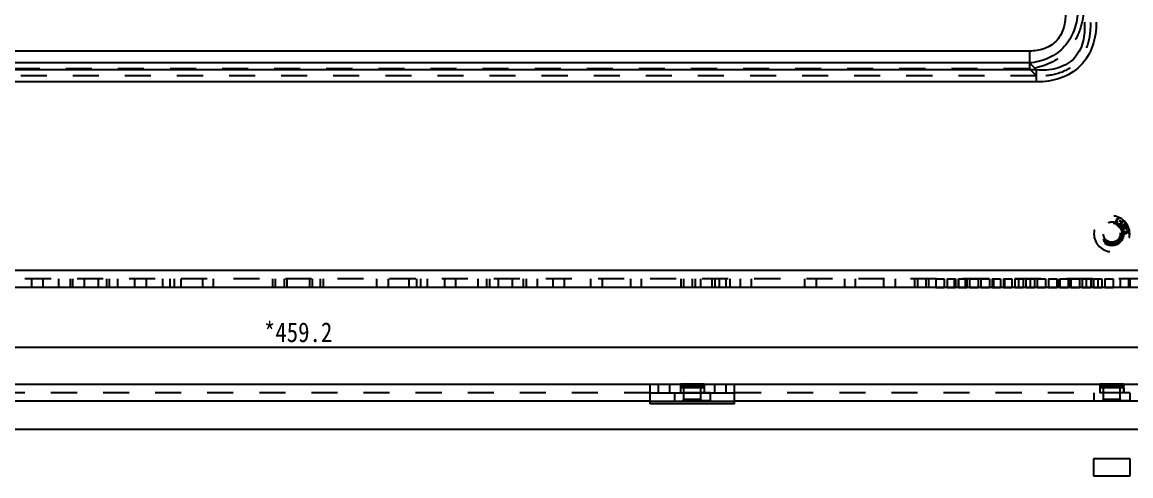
# Model space of a CAD drawing. Header units: millimetres. Extents: x -177 to 18421, y -5017 to 3255.
# Drawn here: x 14365 to 14561.9, y 1484.7 to 1565.2 of the extents above; entities that cross this region are included whole.
import ezdxf

# ---------------------------------------------------------------- set-up
doc = ezdxf.new("R2010")
doc.units = ezdxf.units.MM
doc.header["$LTSCALE"] = 46.255
doc.header["$PDMODE"] = 3
doc.header["$PDSIZE"] = 8
doc.linetypes.add('HIDDEN', pattern=[0.2, 0.1, -0.1])
doc.layers.get('0').update_dxf_attribs({"linetype": 'CONTINUOUS'})
doc.layers.get('Defpoints').update_dxf_attribs({"linetype": 'CONTINUOUS'})
doc.layers.add('02___PRT_ALL_AXES', color=7, linetype='CONTINUOUS')
doc.layers.add('DEFAULT_2', color=8, linetype='HIDDEN')
doc.styles.get("Standard").update_dxf_attribs({"font": 'txt', "width": 0.85})
doc.dimstyles.new('DIMSTYLE_1', dxfattribs={"dimtxt": 3.5, "dimasz": 3.5, "dimexe": 1.5, "dimexo": 1, "dimgap": 0.875, "dimtad": 1, "dimdsep": 46, "dimtxsty": 'Standard', "dimblk": '_FILLED', "dimcen": 0.09, "dimadec": 0, "dimazin": 0, "dimtp": 0.01, "dimtm": 0.01, "dimtfac": 1, "dimtofl": 0, "dimtmove": 0, "dimatfit": 3, "dimldrblk": '_FILLED', "dimfxl": 0, "dimtolj": 1, "dimarcsym": 0})

# ---------------------------------------------------------------- blocks, each defined once
blk = doc.blocks.new('_FILLED')
at = {"color": 0, "linetype": 'ByBlock'}
blk.add_solid([(0, 0), (-1, 0.214), (-1, -0.214)], dxfattribs=at)
blk = doc.blocks.new('*D191')
at = {"color": 0, "linetype": 'Continuous', "lineweight": -2, "transparency": 16777216}
for p, q in [((14184.41, 1518.68), (14184.41, 1506.08)), ((14643.61, 1518.68), (14643.61, 1506.08)), ((14187.91, 1507.58), (14640.11, 1507.58))]:
    blk.add_line(p, q, dxfattribs=at)
at = {"layer": 'Defpoints', "color": 0, "linetype": 'Continuous', "transparency": 16777216}
for p in [(14184.41, 1519.68), (14643.61, 1519.68), (14643.61, 1507.58)]:
    blk.add_point(p, dxfattribs=at)
at = {"color": 0, "linetype": 'Continuous', "lineweight": -2, "transparency": 16777216, "xscale": 3.5, "yscale": 3.5, "zscale": 3.5, "rotation": 180}
blk.add_blockref('_FILLED', (14184.41, 1507.58), dxfattribs=at)
at = {"color": 0, "linetype": 'Continuous', "lineweight": -2, "transparency": 16777216, "xscale": 3.5, "yscale": 3.5, "zscale": 3.5}
blk.add_blockref('_FILLED', (14643.61, 1507.58), dxfattribs=at)
at = {"color": 0, "linetype": 'Continuous', "transparency": 16777216, "insert": (14414.01, 1511.96), "char_height": 3.5, "width": 25.5, "attachment_point": 2}
blk.add_mtext('\\A1;*459.2', dxfattribs=at)

msp = doc.modelspace()

# ---------------------------------------------------------------- linework, layer by layer
at = {"color": 3, "linetype": 'Continuous'}
for p, q in [((14543.902, 1560.119), (14284.115, 1560.119)), ((14543.902, 1560.119), (14543.902, 1557.998)), ((14543.902, 1557.998), (14284.115, 1557.998)), ((14545.144, 1556.755), (14543.902, 1557.998)), ((14545.144, 1556.755), (14282.872, 1556.755)), ((14545.144, 1554.634), (14545.144, 1556.755)), ((14545.144, 1554.634), (14282.872, 1554.634)), ((14638.408, 1521.177), (14189.608, 1521.177)), ((14642.108, 1518.177), (14185.908, 1518.177)), ((14189.608, 1500.974), (14638.408, 1500.974)), ((14476.508, 1497.474), (14476.508, 1500.974)), ((14491.508, 1497.474), (14491.508, 1500.974)), ((14476.508, 1497.974), (14351.508, 1497.974)), ((14491.508, 1497.474), (14476.508, 1497.474)), ((14616.508, 1497.974), (14491.508, 1497.974)), ((14636.408, 1492.974), (14191.608, 1492.974))]:
    msp.add_line(p, q, dxfattribs=at)
at = {"color": 7, "linetype": 'Continuous'}
for p, q in [((14478.008, 1499.474), (14478.008, 1500.974)), ((14480.008, 1499.474), (14480.008, 1500.974)), ((14488.008, 1499.474), (14488.008, 1500.974)), ((14490.008, 1499.474), (14490.008, 1500.974)), ((14476.508, 1499.474), (14491.508, 1499.474)), ((14476.508, 1497.974), (14491.508, 1497.974)), ((14484.978, 1497.974), (14484.978, 1498.024)), ((14485.395, 1498.024), (14484.978, 1498.024)), ((14485.266, 1497.974), (14485.266, 1498.024)), ((14485.359, 1497.974), (14485.359, 1498.024)), ((14485.395, 1497.974), (14485.395, 1498.024)), ((14486.16, 1497.974), (14486.16, 1498.024)), ((14486.233, 1498.024), (14486.16, 1498.024)), ((14486.181, 1497.974), (14486.181, 1498.024)), ((14486.185, 1497.974), (14486.185, 1498.024)), ((14486.198, 1497.974), (14486.198, 1498.024)), ((14486.233, 1497.974), (14486.233, 1498.024)), ((14486.597, 1497.974), (14486.597, 1498.024)), ((14486.597, 1498.024), (14486.64, 1498.024)), ((14486.64, 1497.974), (14486.64, 1498.024)), ((14486.734, 1497.974), (14486.734, 1498.024)), ((14486.734, 1498.024), (14486.784, 1498.024)), ((14486.784, 1497.974), (14486.784, 1498.024)), ((14486.864, 1497.974), (14486.864, 1498.024)), ((14486.864, 1498.024), (14486.897, 1498.024)), ((14486.897, 1497.974), (14486.897, 1498.024)), ((14487.16, 1497.974), (14487.16, 1498.024)), ((14487.171, 1498.024), (14487.16, 1498.024)), ((14487.171, 1497.974), (14487.171, 1498.024)), ((14555.258, 1487.724), (14555.258, 1484.724)), ((14561.758, 1487.724), (14555.258, 1487.724)), ((14561.758, 1484.724), (14561.758, 1487.724)), ((14555.258, 1484.724), (14561.758, 1484.724))]:
    msp.add_line(p, q, dxfattribs=at)
at = {"color": 3, "linetype": 'Continuous'}
for points, knots in [([(14550.266, 1566.483), (14550.266, 1565.639), (14550.047, 1563.933), (14548.714, 1561.671), (14546.453, 1560.339), (14544.746, 1560.119), (14543.902, 1560.119)], [0, 0, 0, 0, 0.2504154, 0.4999966, 0.7495814, 1, 1, 1, 1]), ([(14552.387, 1566.481), (14552.289, 1565.397), (14551.789, 1563.235), (14549.94, 1560.443), (14547.148, 1558.594), (14544.986, 1558.096), (14543.902, 1557.998)], [0, 0, 0, 0, 0.2499334, 0.4999957, 0.7500621, 1, 1, 1, 1]), ([(14555.751, 1565.241), (14555.751, 1563.833), (14555.386, 1560.989), (14553.168, 1557.218), (14549.396, 1554.999), (14546.553, 1554.634), (14545.144, 1554.634)], [0, 0, 0, 0, 0.2504669, 0.4999978, 0.7495305, 1, 1, 1, 1]), ([(14553.63, 1565.24), (14553.719, 1564.077), (14553.631, 1561.708), (14551.948, 1558.437), (14548.677, 1556.754), (14546.308, 1556.666), (14545.144, 1556.755)], [0, 0, 0, 0, 0.250603, 0.4999966, 0.7493936, 1, 1, 1, 1])]:
    msp.add_open_spline(points, degree=3, knots=knots, dxfattribs=at)
at = {"layer": '02___PRT_ALL_AXES', "color": 8, "linetype": 'HIDDEN'}
for p, q in [((14527.258, 1519.677), (14528.758, 1519.677)), ((14527.258, 1519.677), (14527.258, 1518.177)), ((14527.258, 1518.177), (14528.758, 1518.177)), ((14528.758, 1519.677), (14528.758, 1518.177)), ((14529.258, 1519.677), (14530.758, 1519.677)), ((14529.258, 1519.677), (14529.258, 1518.177)), ((14529.258, 1518.177), (14530.758, 1518.177)), ((14530.758, 1519.677), (14530.758, 1518.177)), ((14531.258, 1519.677), (14532.758, 1519.677)), ((14531.258, 1519.677), (14531.258, 1518.177)), ((14531.258, 1518.177), (14532.758, 1518.177)), ((14532.758, 1519.677), (14532.758, 1518.177)), ((14533.258, 1519.677), (14534.758, 1519.677)), ((14533.258, 1519.677), (14533.258, 1518.177)), ((14533.258, 1518.177), (14534.758, 1518.177)), ((14534.758, 1519.677), (14534.758, 1518.177)), ((14535.258, 1519.677), (14536.758, 1519.677)), ((14535.258, 1519.677), (14535.258, 1518.177)), ((14535.258, 1518.177), (14536.758, 1518.177)), ((14536.758, 1519.677), (14536.758, 1518.177)), ((14537.258, 1519.677), (14538.758, 1519.677)), ((14537.258, 1519.677), (14537.258, 1518.177)), ((14537.258, 1518.177), (14538.758, 1518.177)), ((14538.758, 1519.677), (14538.758, 1518.177)), ((14539.258, 1519.677), (14540.758, 1519.677)), ((14539.258, 1519.677), (14539.258, 1518.177)), ((14539.258, 1518.177), (14540.758, 1518.177)), ((14540.758, 1519.677), (14540.758, 1518.177)), ((14541.258, 1519.677), (14542.758, 1519.677)), ((14541.258, 1519.677), (14541.258, 1518.177)), ((14541.258, 1518.177), (14542.758, 1518.177)), ((14542.758, 1519.677), (14542.758, 1518.177)), ((14543.258, 1519.677), (14544.758, 1519.677)), ((14543.258, 1519.677), (14543.258, 1518.177)), ((14543.258, 1518.177), (14544.758, 1518.177)), ((14544.758, 1519.677), (14544.758, 1518.177)), ((14545.258, 1519.677), (14546.758, 1519.677)), ((14545.258, 1519.677), (14545.258, 1518.177)), ((14545.258, 1518.177), (14546.758, 1518.177)), ((14546.758, 1519.677), (14546.758, 1518.177)), ((14547.258, 1519.677), (14548.758, 1519.677)), ((14547.258, 1519.677), (14547.258, 1518.177)), ((14547.258, 1518.177), (14548.758, 1518.177)), ((14548.758, 1519.677), (14548.758, 1518.177)), ((14549.258, 1519.677), (14550.758, 1519.677)), ((14549.258, 1519.677), (14549.258, 1518.177)), ((14549.258, 1518.177), (14550.758, 1518.177)), ((14550.758, 1519.677), (14550.758, 1518.177)), ((14551.258, 1519.677), (14552.758, 1519.677)), ((14551.258, 1519.677), (14551.258, 1518.177)), ((14551.258, 1518.177), (14552.758, 1518.177)), ((14552.758, 1519.677), (14552.758, 1518.177)), ((14553.258, 1519.677), (14554.758, 1519.677)), ((14553.258, 1519.677), (14553.258, 1518.177)), ((14553.258, 1518.177), (14554.758, 1518.177)), ((14554.758, 1519.677), (14554.758, 1518.177)), ((14555.258, 1519.677), (14556.758, 1519.677)), ((14555.258, 1519.677), (14555.258, 1518.177)), ((14555.258, 1518.177), (14556.758, 1518.177)), ((14556.758, 1519.677), (14556.758, 1518.177)), ((14557.258, 1519.677), (14558.758, 1519.677)), ((14557.258, 1519.677), (14557.258, 1518.177)), ((14557.258, 1518.177), (14558.758, 1518.177)), ((14558.758, 1519.677), (14558.758, 1518.177)), ((14481.898, 1500.844), (14481.898, 1500.714)), ((14486.118, 1500.844), (14481.898, 1500.844)), ((14481.898, 1500.714), (14482.098, 1500.324)), ((14486.118, 1500.714), (14481.898, 1500.714)), ((14481.898, 1500.324), (14481.898, 1499.474)), ((14486.118, 1500.324), (14481.898, 1500.324)), ((14481.908, 1500.974), (14481.908, 1499.474)), ((14486.108, 1500.974), (14481.908, 1500.974)), ((14482.508, 1498.274), (14482.508, 1500.844)), ((14485.508, 1498.274), (14485.508, 1500.844)), ((14486.118, 1500.714), (14485.918, 1500.324)), ((14486.108, 1500.974), (14486.108, 1499.474)), ((14486.118, 1500.844), (14486.118, 1500.714)), ((14486.118, 1500.324), (14486.118, 1499.474)), ((14556.398, 1500.844), (14556.398, 1500.714)), ((14560.618, 1500.844), (14556.398, 1500.844)), ((14560.618, 1500.714), (14556.398, 1500.714)), ((14556.398, 1500.714), (14556.598, 1500.324)), ((14556.398, 1500.324), (14556.398, 1499.474)), ((14560.618, 1500.324), (14556.398, 1500.324)), ((14556.408, 1500.974), (14556.408, 1499.474)), ((14560.608, 1500.974), (14556.408, 1500.974)), ((14557.008, 1498.274), (14557.008, 1500.844)), ((14560.008, 1498.274), (14560.008, 1500.844)), ((14560.618, 1500.714), (14560.418, 1500.324)), ((14560.608, 1500.974), (14560.608, 1499.474)), ((14560.618, 1500.844), (14560.618, 1500.714)), ((14560.618, 1500.324), (14560.618, 1499.474)), ((14487.183, 1499.474), (14480.833, 1499.474)), ((14555.333, 1499.474), (14555.333, 1497.974)), ((14561.683, 1499.474), (14555.333, 1499.474)), ((14561.683, 1499.474), (14561.683, 1497.974))]:
    msp.add_line(p, q, dxfattribs=at)
at = {"layer": '02___PRT_ALL_AXES', "color": 7, "linetype": 'Continuous'}
for p, q in [((14480.833, 1499.474), (14480.833, 1497.974)), ((14487.183, 1499.474), (14487.183, 1497.974))]:
    msp.add_line(p, q, dxfattribs=at)
at = {"layer": '02___PRT_ALL_AXES', "color": 8, "linetype": 'HIDDEN'}
for radius in [2.11, 2.1, 1.91]:
    msp.add_circle((14558.508, 1527.677), radius, dxfattribs=at)
msp.add_arc((14558.508, 1527.677), 3.175, 180, 0, dxfattribs=at)
at = {"layer": 'DEFAULT_2', "color": 8, "linetype": 'HIDDEN'}
for p, q in [((14543.902, 1557.998), (14543.902, 1556.937)), ((14545.144, 1555.695), (14282.872, 1555.695)), ((14543.902, 1556.937), (14284.115, 1556.937)), ((14545.144, 1555.695), (14543.902, 1556.937)), ((14559.196, 1529.997), (14559.176, 1529.913)), ((14559.176, 1529.913), (14559.19, 1529.815)), ((14559.19, 1529.815), (14559.221, 1529.757)), ((14559.211, 1530.036), (14559.196, 1529.997)), ((14559.255, 1530.11), (14559.211, 1530.036)), ((14559.221, 1529.757), (14559.283, 1529.71)), ((14559.302, 1530.16), (14559.255, 1530.11)), ((14559.265, 1529.969), (14559.281, 1530.008)), ((14559.265, 1529.9), (14559.265, 1529.969)), ((14559.284, 1529.847), (14559.265, 1529.9)), ((14559.281, 1530.008), (14559.336, 1530.078)), ((14559.334, 1529.804), (14559.284, 1529.847)), ((14559.766, 1530.479), (14559.302, 1530.16)), ((14559.38, 1529.785), (14559.334, 1529.804)), ((14559.336, 1530.078), (14559.859, 1530.441)), ((14559.446, 1529.782), (14559.38, 1529.785)), ((14559.478, 1530.7), (14559.441, 1530.609)), ((14559.441, 1530.609), (14559.766, 1530.479)), ((14559.497, 1529.807), (14559.446, 1529.782)), ((14559.48, 1529.699), (14559.559, 1529.76)), ((14559.544, 1529.857), (14559.497, 1529.807)), ((14559.602, 1529.834), (14559.544, 1529.857)), ((14559.559, 1529.76), (14559.602, 1529.834)), ((14559.859, 1530.441), (14559.895, 1530.533)), ((14559.947, 1530.095), (14559.891, 1530.005)), ((14559.891, 1530.005), (14560.039, 1529.912)), ((14560.095, 1530.003), (14559.947, 1530.095)), ((14560.039, 1529.912), (14560.095, 1530.003)), ((14560.264, 1529.831), (14560.238, 1529.767)), ((14560.238, 1529.767), (14560.254, 1529.693)), ((14560.314, 1529.901), (14560.264, 1529.831)), ((14560.372, 1529.963), (14560.314, 1529.901)), ((14560.316, 1529.722), (14560.319, 1529.779)), ((14560.356, 1529.655), (14560.316, 1529.722)), ((14560.319, 1529.779), (14560.359, 1529.858)), ((14560.359, 1529.858), (14560.418, 1529.92)), ((14560.425, 1530), (14560.372, 1529.963)), ((14560.418, 1529.92), (14560.456, 1529.942)), ((14560.488, 1530.029), (14560.425, 1530)), ((14560.456, 1529.942), (14560.504, 1529.955)), ((14560.544, 1530.034), (14560.488, 1530.029)), ((14560.504, 1529.955), (14560.536, 1529.954)), ((14560.536, 1529.954), (14560.596, 1529.926)), ((14560.61, 1530.031), (14560.544, 1530.034)), ((14560.596, 1529.926), (14560.651, 1529.874)), ((14560.66, 1530.012), (14560.61, 1530.031)), ((14560.651, 1529.874), (14560.681, 1529.816)), ((14560.673, 1529.735), (14560.653, 1529.696)), ((14560.685, 1529.783), (14560.673, 1529.735)), ((14560.681, 1529.816), (14560.685, 1529.783)), ((14560.755, 1529.893), (14560.733, 1529.942)), ((14560.733, 1529.707), (14560.759, 1529.771)), ((14560.761, 1529.827), (14560.755, 1529.893)), ((14560.759, 1529.771), (14560.761, 1529.827)), ((14559.283, 1529.71), (14559.329, 1529.691)), ((14559.329, 1529.691), (14559.418, 1529.678)), ((14559.418, 1529.678), (14559.48, 1529.699)), ((14559.965, 1529.498), (14559.943, 1529.402)), ((14559.943, 1529.402), (14559.95, 1529.337)), ((14559.95, 1529.337), (14559.998, 1529.261)), ((14560.015, 1529.569), (14559.965, 1529.498)), ((14559.998, 1529.261), (14560.017, 1529.244)), ((14560.044, 1529.599), (14560.015, 1529.569)), ((14560.017, 1529.244), (14560.095, 1529.199)), ((14560.032, 1529.405), (14560.034, 1529.462)), ((14560.063, 1529.347), (14560.032, 1529.405)), ((14560.034, 1529.462), (14560.06, 1529.526)), ((14560.112, 1529.652), (14560.044, 1529.599)), ((14560.06, 1529.526), (14560.089, 1529.556)), ((14560.099, 1529.312), (14560.063, 1529.347)), ((14560.089, 1529.556), (14560.166, 1529.601)), ((14560.095, 1529.199), (14560.16, 1529.195)), ((14560.159, 1529.285), (14560.099, 1529.312)), ((14560.174, 1529.682), (14560.112, 1529.652)), ((14560.215, 1529.29), (14560.159, 1529.285)), ((14560.16, 1529.195), (14560.255, 1529.223)), ((14560.166, 1529.601), (14560.214, 1529.614)), ((14560.254, 1529.693), (14560.174, 1529.682)), ((14560.214, 1529.614), (14560.297, 1529.594)), ((14560.278, 1529.319), (14560.215, 1529.29)), ((14561.097, 1529.515), (14560.243, 1529.023)), ((14560.243, 1529.023), (14560.299, 1528.926)), ((14560.255, 1529.223), (14560.323, 1529.276)), ((14560.323, 1529.276), (14560.278, 1529.319)), ((14560.297, 1529.594), (14560.334, 1529.559)), ((14560.299, 1528.926), (14561.167, 1529.209)), ((14560.334, 1529.559), (14560.392, 1529.621)), ((14560.392, 1529.621), (14560.356, 1529.655)), ((14560.465, 1529.064), (14561.14, 1529.454)), ((14561.234, 1529.306), (14560.465, 1529.064)), ((14561.167, 1529.209), (14560.486, 1528.601)), ((14560.486, 1528.601), (14560.543, 1528.503)), ((14560.543, 1528.503), (14561.397, 1528.996)), ((14560.653, 1529.696), (14560.698, 1529.652)), ((14560.682, 1528.003), (14560.668, 1527.939)), ((14560.668, 1527.939), (14560.674, 1527.876)), ((14560.674, 1527.876), (14560.701, 1527.829)), ((14560.74, 1528.06), (14560.682, 1528.003)), ((14560.689, 1528.674), (14561.284, 1529.219)), ((14561.364, 1529.064), (14560.689, 1528.674)), ((14560.698, 1529.652), (14560.733, 1529.707)), ((14560.701, 1527.829), (14560.749, 1527.784)), ((14560.821, 1528.106), (14560.74, 1528.06)), ((14560.749, 1527.784), (14560.838, 1527.743)), ((14560.793, 1527.965), (14560.811, 1528.004)), ((14560.801, 1527.89), (14560.793, 1527.965)), ((14560.827, 1527.855), (14560.801, 1527.89)), ((14560.811, 1528.004), (14560.85, 1528.034)), ((14560.883, 1528.125), (14560.821, 1528.106)), ((14560.873, 1527.822), (14560.827, 1527.855)), ((14560.85, 1528.034), (14560.891, 1528.05)), ((14560.938, 1527.817), (14560.873, 1527.822)), ((14560.891, 1528.05), (14560.883, 1528.125)), ((14560.98, 1527.821), (14560.938, 1527.817)), ((14561.042, 1527.84), (14560.98, 1527.821)), ((14561.009, 1527.749), (14561.092, 1527.77)), ((14561.08, 1527.882), (14561.042, 1527.84)), ((14561.161, 1528.614), (14561.061, 1528.579)), ((14561.061, 1528.579), (14561.119, 1528.414)), ((14561.098, 1527.922), (14561.08, 1527.882)), ((14561.104, 1528.061), (14561.09, 1527.996)), ((14561.09, 1527.996), (14561.098, 1527.922)), ((14561.092, 1527.77), (14561.172, 1527.829)), ((14561.141, 1528.115), (14561.104, 1528.061)), ((14561.119, 1528.414), (14561.22, 1528.449)), ((14561.22, 1528.174), (14561.141, 1528.115)), ((14561.22, 1528.449), (14561.161, 1528.614)), ((14561.172, 1527.829), (14561.209, 1527.883)), ((14561.209, 1527.883), (14561.225, 1527.935)), ((14561.217, 1528.01), (14561.232, 1528.062)), ((14561.225, 1527.935), (14561.217, 1528.01)), ((14561.302, 1528.208), (14561.22, 1528.174)), ((14561.232, 1528.062), (14561.271, 1528.104)), ((14561.271, 1528.104), (14561.332, 1528.135)), ((14561.408, 1528.219), (14561.302, 1528.208)), ((14561.332, 1528.135), (14561.395, 1528.142)), ((14561.395, 1528.142), (14561.461, 1528.124)), ((14561.469, 1527.848), (14561.407, 1527.829)), ((14561.407, 1527.829), (14561.415, 1527.754)), ((14561.495, 1528.203), (14561.408, 1528.219)), ((14561.415, 1527.754), (14561.498, 1527.776)), ((14561.461, 1528.124), (14561.507, 1528.091)), ((14561.529, 1527.892), (14561.469, 1527.848)), ((14561.585, 1528.162), (14561.495, 1528.203)), ((14561.498, 1527.776), (14561.6, 1527.824)), ((14561.507, 1528.091), (14561.534, 1528.044)), ((14561.545, 1527.944), (14561.529, 1527.892)), ((14561.534, 1528.044), (14561.545, 1527.944)), ((14561.633, 1528.117), (14561.585, 1528.162)), ((14561.6, 1527.824), (14561.657, 1527.893)), ((14561.66, 1528.058), (14561.633, 1528.117)), ((14561.657, 1527.893), (14561.671, 1527.956)), ((14560.838, 1527.743), (14560.924, 1527.74)), ((14560.924, 1527.74), (14561.009, 1527.749)), ((14638.408, 1519.677), (14189.608, 1519.677)), ((14366.708, 1518.177), (14366.708, 1519.677)), ((14368.708, 1518.177), (14368.708, 1519.677)), ((14371.508, 1518.177), (14371.508, 1519.677)), ((14373.508, 1519.677), (14373.508, 1518.177)), ((14374.008, 1518.177), (14374.008, 1519.677)), ((14376.008, 1519.677), (14376.008, 1518.177)), ((14378.508, 1519.677), (14378.508, 1518.177)), ((14380.008, 1519.677), (14380.008, 1518.177)), ((14380.508, 1518.177), (14380.508, 1519.677)), ((14382.008, 1518.177), (14382.008, 1519.677)), ((14385.008, 1518.177), (14385.008, 1519.677)), ((14387.008, 1519.677), (14387.008, 1518.177)), ((14390.008, 1518.177), (14390.008, 1519.677)), ((14391.258, 1519.677), (14391.258, 1518.177)), ((14392.008, 1519.677), (14392.008, 1518.177)), ((14393.258, 1518.177), (14393.258, 1519.677)), ((14397.008, 1519.677), (14397.008, 1518.177)), ((14399.008, 1518.177), (14399.008, 1519.677)), ((14409.508, 1518.177), (14409.508, 1519.677)), ((14410.008, 1518.177), (14410.008, 1519.677)), ((14411.508, 1519.677), (14411.508, 1518.177)), ((14412.008, 1519.677), (14412.008, 1518.177)), ((14416.008, 1519.677), (14416.008, 1518.177)), ((14416.508, 1519.677), (14416.508, 1518.177)), ((14418.008, 1518.177), (14418.008, 1519.677)), ((14418.508, 1518.177), (14418.508, 1519.677)), ((14428.008, 1518.177), (14428.008, 1519.677)), ((14430.008, 1519.677), (14430.008, 1518.177)), ((14433.758, 1518.177), (14433.758, 1519.677)), ((14435.008, 1519.677), (14435.008, 1518.177)), ((14435.758, 1519.677), (14435.758, 1518.177)), ((14437.008, 1518.177), (14437.008, 1519.677)), ((14440.008, 1519.677), (14440.008, 1518.177)), ((14442.008, 1518.177), (14442.008, 1519.677)), ((14446.008, 1518.177), (14446.008, 1519.677)), ((14447.508, 1518.177), (14447.508, 1519.677)), ((14448.008, 1519.677), (14448.008, 1518.177)), ((14449.508, 1519.677), (14449.508, 1518.177)), ((14452.008, 1519.677), (14452.008, 1518.177)), ((14454.008, 1518.177), (14454.008, 1519.677)), ((14454.508, 1519.677), (14454.508, 1518.177)), ((14456.508, 1518.177), (14456.508, 1519.677)), ((14459.308, 1518.177), (14459.308, 1519.677)), ((14461.308, 1518.177), (14461.308, 1519.677)), ((14466.008, 1518.177), (14466.008, 1519.677)), ((14468.008, 1519.677), (14468.008, 1518.177)), ((14473.008, 1519.677), (14473.008, 1518.177)), ((14475.008, 1518.177), (14475.008, 1519.677)), ((14482.008, 1518.177), (14482.008, 1519.677)), ((14482.508, 1518.177), (14482.508, 1519.677)), ((14484.008, 1519.677), (14484.008, 1518.177)), ((14484.508, 1519.677), (14484.508, 1518.177)), ((14485.508, 1518.177), (14485.508, 1519.677)), ((14487.508, 1519.677), (14487.508, 1518.177)), ((14488.008, 1519.677), (14488.008, 1518.177)), ((14488.758, 1519.677), (14488.758, 1518.177)), ((14490.008, 1518.177), (14490.008, 1519.677)), ((14490.758, 1518.177), (14490.758, 1519.677)), ((14492.508, 1519.677), (14492.508, 1518.177)), ((14494.508, 1518.177), (14494.508, 1519.677)), ((14504.008, 1518.177), (14504.008, 1519.677)), ((14506.008, 1519.677), (14506.008, 1518.177)), ((14511.008, 1519.677), (14511.008, 1518.177)), ((14513.008, 1518.177), (14513.008, 1519.677)), ((14518.008, 1518.177), (14518.008, 1519.677)), ((14520.008, 1519.677), (14520.008, 1518.177)), ((14523.508, 1518.177), (14523.508, 1519.677)), ((14524.008, 1519.677), (14524.008, 1518.177)), ((14525.508, 1519.677), (14525.508, 1518.177)), ((14526.008, 1518.177), (14526.008, 1519.677)), ((14530.508, 1519.677), (14530.508, 1518.177)), ((14531.258, 1518.177), (14531.258, 1519.677)), ((14532.508, 1518.177), (14532.508, 1519.677)), ((14533.258, 1519.677), (14533.258, 1518.177)), ((14537.508, 1519.677), (14537.508, 1518.177)), ((14539.508, 1518.177), (14539.508, 1519.677)), ((14542.008, 1518.177), (14542.008, 1519.677)), ((14544.008, 1519.677), (14544.008, 1518.177)), ((14549.008, 1519.677), (14549.008, 1518.177)), ((14551.008, 1518.177), (14551.008, 1519.677)), ((14554.008, 1518.177), (14554.008, 1519.677)), ((14555.258, 1518.177), (14555.258, 1519.677)), ((14556.008, 1519.677), (14556.008, 1518.177)), ((14560.008, 1519.677), (14560.008, 1518.177)), ((14561.508, 1518.177), (14561.508, 1519.677)), ((14561.758, 1518.177), (14561.758, 1519.677)), ((14482.508, 1498.274), (14482.508, 1500.844)), ((14485.508, 1498.274), (14485.508, 1500.844)), ((14557.008, 1498.274), (14557.008, 1500.844)), ((14560.008, 1498.274), (14560.008, 1500.844)), ((14476.508, 1499.474), (14351.508, 1499.474)), ((14482.508, 1498.274), (14482.208, 1497.974)), ((14485.508, 1498.274), (14482.508, 1498.274)), ((14485.508, 1498.274), (14485.808, 1497.974)), ((14616.508, 1499.474), (14491.508, 1499.474)), ((14557.008, 1498.274), (14556.708, 1497.974)), ((14560.008, 1498.274), (14557.008, 1498.274)), ((14560.008, 1498.274), (14560.308, 1497.974)), ((14484.676, 1497.974), (14484.676, 1498.024)), ((14484.978, 1498.024), (14484.676, 1498.024)), ((14484.69, 1497.974), (14484.69, 1498.024)), ((14484.696, 1497.974), (14484.696, 1498.024)), ((14484.711, 1497.974), (14484.711, 1498.024)), ((14484.721, 1497.974), (14484.721, 1498.024)), ((14484.755, 1497.974), (14484.755, 1498.024)), ((14484.765, 1497.974), (14484.765, 1498.024)), ((14484.765, 1497.974), (14484.765, 1498.024)), ((14484.781, 1497.974), (14484.781, 1498.024)), ((14484.783, 1497.974), (14484.783, 1498.024)), ((14484.784, 1497.974), (14484.784, 1498.024)), ((14484.802, 1497.974), (14484.802, 1498.024)), ((14484.829, 1497.974), (14484.829, 1498.024)), ((14484.834, 1497.974), (14484.834, 1498.024)), ((14484.836, 1497.974), (14484.836, 1498.024)), ((14484.88, 1497.974), (14484.88, 1498.024)), ((14484.918, 1497.974), (14484.918, 1498.024)), ((14484.941, 1497.974), (14484.941, 1498.024)), ((14484.946, 1497.974), (14484.946, 1498.024)), ((14484.98, 1497.974), (14484.98, 1498.024)), ((14484.997, 1497.974), (14484.997, 1498.024)), ((14485.044, 1497.974), (14485.044, 1498.024)), ((14485.059, 1497.974), (14485.059, 1498.024)), ((14485.102, 1497.974), (14485.102, 1498.024)), ((14485.391, 1497.974), (14485.391, 1498.024)), ((14486.16, 1498.024), (14485.395, 1498.024)), ((14485.443, 1497.974), (14485.443, 1498.024)), ((14485.447, 1497.974), (14485.447, 1498.024)), ((14485.45, 1497.974), (14485.45, 1498.024)), ((14485.465, 1497.974), (14485.465, 1498.024)), ((14485.498, 1497.974), (14485.498, 1498.024)), ((14485.515, 1497.974), (14485.515, 1498.024)), ((14485.517, 1497.974), (14485.517, 1498.024)), ((14485.532, 1497.974), (14485.532, 1498.024)), ((14485.534, 1497.974), (14485.534, 1498.024)), ((14485.539, 1497.974), (14485.539, 1498.024)), ((14485.544, 1497.974), (14485.544, 1498.024)), ((14485.56, 1497.974), (14485.56, 1498.024)), ((14485.563, 1497.974), (14485.563, 1498.024)), ((14485.589, 1497.974), (14485.589, 1498.024)), ((14485.595, 1497.974), (14485.595, 1498.024)), ((14485.595, 1497.974), (14485.595, 1498.024)), ((14485.599, 1497.974), (14485.599, 1498.024)), ((14485.612, 1497.974), (14485.612, 1498.024)), ((14485.659, 1497.974), (14485.659, 1498.024)), ((14485.66, 1497.974), (14485.66, 1498.024)), ((14485.666, 1497.974), (14485.666, 1498.024)), ((14485.674, 1497.974), (14485.674, 1498.024)), ((14485.714, 1497.974), (14485.714, 1498.024)), ((14485.715, 1497.974), (14485.715, 1498.024)), ((14485.738, 1497.974), (14485.738, 1498.024)), ((14485.743, 1497.974), (14485.743, 1498.024)), ((14485.754, 1497.974), (14485.754, 1498.024)), ((14485.755, 1497.974), (14485.755, 1498.024)), ((14485.764, 1497.974), (14485.764, 1498.024)), ((14485.778, 1497.974), (14485.778, 1498.024)), ((14485.797, 1497.974), (14485.797, 1498.024)), ((14485.799, 1497.974), (14485.799, 1498.024)), ((14485.814, 1497.974), (14485.814, 1498.024)), ((14485.816, 1497.974), (14485.816, 1498.024)), ((14485.819, 1497.974), (14485.819, 1498.024)), ((14485.823, 1497.974), (14485.823, 1498.024)), ((14485.834, 1497.974), (14485.834, 1498.024)), ((14485.856, 1497.974), (14485.856, 1498.024)), ((14485.859, 1497.974), (14485.859, 1498.024)), ((14485.872, 1497.974), (14485.872, 1498.024)), ((14485.892, 1497.974), (14485.892, 1498.024)), ((14485.918, 1497.974), (14485.918, 1498.024)), ((14485.925, 1497.974), (14485.925, 1498.024)), ((14485.956, 1497.974), (14485.956, 1498.024)), ((14485.965, 1497.974), (14485.965, 1498.024)), ((14485.986, 1497.974), (14485.986, 1498.024)), ((14485.988, 1497.974), (14485.988, 1498.024)), ((14486.004, 1497.974), (14486.004, 1498.024)), ((14486.036, 1497.974), (14486.036, 1498.024)), ((14486.043, 1497.974), (14486.043, 1498.024)), ((14486.044, 1497.974), (14486.044, 1498.024)), ((14486.096, 1497.974), (14486.096, 1498.024)), ((14486.11, 1497.974), (14486.11, 1498.024)), ((14486.151, 1497.974), (14486.151, 1498.024)), ((14486.153, 1497.974), (14486.153, 1498.024)), ((14486.168, 1497.974), (14486.168, 1498.024)), ((14486.173, 1497.974), (14486.173, 1498.024)), ((14486.174, 1497.974), (14486.174, 1498.024)), ((14486.182, 1497.974), (14486.182, 1498.024)), ((14486.189, 1497.974), (14486.189, 1498.024)), ((14486.201, 1497.974), (14486.201, 1498.024)), ((14486.597, 1498.024), (14486.233, 1498.024)), ((14486.24, 1497.974), (14486.24, 1498.024)), ((14486.249, 1497.974), (14486.249, 1498.024)), ((14486.255, 1497.974), (14486.255, 1498.024)), ((14486.259, 1497.974), (14486.259, 1498.024)), ((14486.261, 1497.974), (14486.261, 1498.024)), ((14486.293, 1497.974), (14486.293, 1498.024)), ((14486.301, 1497.974), (14486.301, 1498.024)), ((14486.311, 1497.974), (14486.311, 1498.024)), ((14486.321, 1497.974), (14486.321, 1498.024)), ((14486.327, 1497.974), (14486.327, 1498.024)), ((14486.338, 1497.974), (14486.338, 1498.024)), ((14486.35, 1497.974), (14486.35, 1498.024)), ((14486.373, 1497.974), (14486.373, 1498.024)), ((14486.383, 1497.974), (14486.383, 1498.024)), ((14486.391, 1497.974), (14486.391, 1498.024)), ((14486.424, 1497.974), (14486.424, 1498.024)), ((14486.438, 1497.974), (14486.438, 1498.024)), ((14486.48, 1497.974), (14486.48, 1498.024)), ((14486.509, 1497.974), (14486.509, 1498.024)), ((14486.542, 1497.974), (14486.542, 1498.024)), ((14486.561, 1497.974), (14486.561, 1498.024)), ((14486.58, 1497.974), (14486.58, 1498.024)), ((14486.59, 1497.974), (14486.59, 1498.024)), ((14486.592, 1497.974), (14486.592, 1498.024)), ((14486.598, 1497.974), (14486.598, 1498.024)), ((14486.604, 1497.974), (14486.604, 1498.024)), ((14486.619, 1497.974), (14486.619, 1498.024)), ((14486.734, 1498.024), (14486.64, 1498.024)), ((14486.641, 1497.974), (14486.641, 1498.024)), ((14486.661, 1497.974), (14486.661, 1498.024)), ((14486.667, 1497.974), (14486.667, 1498.024)), ((14486.672, 1497.974), (14486.672, 1498.024)), ((14486.709, 1497.974), (14486.709, 1498.024)), ((14486.717, 1497.974), (14486.717, 1498.024)), ((14486.72, 1497.974), (14486.72, 1498.024)), ((14486.72, 1497.974), (14486.72, 1498.024)), ((14486.725, 1497.974), (14486.725, 1498.024)), ((14486.732, 1497.974), (14486.732, 1498.024)), ((14486.771, 1497.974), (14486.771, 1498.024)), ((14486.864, 1498.024), (14486.784, 1498.024)), ((14486.802, 1497.974), (14486.802, 1498.024)), ((14486.832, 1497.974), (14486.832, 1498.024)), ((14486.895, 1497.974), (14486.895, 1498.024)), ((14487.16, 1498.024), (14486.897, 1498.024)), ((14486.907, 1497.974), (14486.907, 1498.024)), ((14486.908, 1497.974), (14486.908, 1498.024)), ((14486.915, 1497.974), (14486.915, 1498.024)), ((14486.961, 1497.974), (14486.961, 1498.024)), ((14486.969, 1497.974), (14486.969, 1498.024)), ((14486.995, 1497.974), (14486.995, 1498.024)), ((14486.998, 1497.974), (14486.998, 1498.024)), ((14487.007, 1497.974), (14487.007, 1498.024)), ((14487.029, 1497.974), (14487.029, 1498.024)), ((14487.034, 1497.974), (14487.034, 1498.024)), ((14487.045, 1497.974), (14487.045, 1498.024)), ((14487.085, 1497.974), (14487.085, 1498.024)), ((14487.1, 1497.974), (14487.1, 1498.024)), ((14487.133, 1497.974), (14487.133, 1498.024)), ((14487.157, 1497.974), (14487.157, 1498.024)), ((14559.176, 1497.974), (14559.176, 1498.024)), ((14561.671, 1498.024), (14559.176, 1498.024)), ((14559.19, 1497.974), (14559.19, 1498.024)), ((14559.196, 1497.974), (14559.196, 1498.024)), ((14559.211, 1497.974), (14559.211, 1498.024)), ((14559.221, 1497.974), (14559.221, 1498.024)), ((14559.255, 1497.974), (14559.255, 1498.024)), ((14559.265, 1497.974), (14559.265, 1498.024)), ((14559.265, 1497.974), (14559.265, 1498.024)), ((14559.281, 1497.974), (14559.281, 1498.024)), ((14559.283, 1497.974), (14559.283, 1498.024)), ((14559.284, 1497.974), (14559.284, 1498.024)), ((14559.302, 1497.974), (14559.302, 1498.024)), ((14559.329, 1497.974), (14559.329, 1498.024)), ((14559.334, 1497.974), (14559.334, 1498.024)), ((14559.336, 1497.974), (14559.336, 1498.024)), ((14559.38, 1497.974), (14559.38, 1498.024)), ((14559.418, 1497.974), (14559.418, 1498.024)), ((14559.441, 1497.974), (14559.441, 1498.024)), ((14559.446, 1497.974), (14559.446, 1498.024)), ((14559.478, 1497.974), (14559.478, 1498.024)), ((14559.48, 1497.974), (14559.48, 1498.024)), ((14559.497, 1497.974), (14559.497, 1498.024)), ((14559.544, 1497.974), (14559.544, 1498.024)), ((14559.559, 1497.974), (14559.559, 1498.024)), ((14559.602, 1497.974), (14559.602, 1498.024)), ((14559.766, 1497.974), (14559.766, 1498.024)), ((14559.859, 1497.974), (14559.859, 1498.024)), ((14559.891, 1497.974), (14559.891, 1498.024)), ((14559.895, 1497.974), (14559.895, 1498.024)), ((14559.943, 1497.974), (14559.943, 1498.024)), ((14559.947, 1497.974), (14559.947, 1498.024)), ((14559.95, 1497.974), (14559.95, 1498.024)), ((14559.965, 1497.974), (14559.965, 1498.024)), ((14559.998, 1497.974), (14559.998, 1498.024)), ((14560.015, 1497.974), (14560.015, 1498.024)), ((14560.017, 1497.974), (14560.017, 1498.024)), ((14560.032, 1497.974), (14560.032, 1498.024)), ((14560.034, 1497.974), (14560.034, 1498.024)), ((14560.039, 1497.974), (14560.039, 1498.024)), ((14560.044, 1497.974), (14560.044, 1498.024)), ((14560.06, 1497.974), (14560.06, 1498.024)), ((14560.063, 1497.974), (14560.063, 1498.024)), ((14560.089, 1497.974), (14560.089, 1498.024)), ((14560.095, 1497.974), (14560.095, 1498.024)), ((14560.095, 1497.974), (14560.095, 1498.024)), ((14560.099, 1497.974), (14560.099, 1498.024)), ((14560.112, 1497.974), (14560.112, 1498.024)), ((14560.159, 1497.974), (14560.159, 1498.024)), ((14560.16, 1497.974), (14560.16, 1498.024)), ((14560.166, 1497.974), (14560.166, 1498.024)), ((14560.174, 1497.974), (14560.174, 1498.024)), ((14560.214, 1497.974), (14560.214, 1498.024)), ((14560.215, 1497.974), (14560.215, 1498.024)), ((14560.238, 1497.974), (14560.238, 1498.024)), ((14560.243, 1497.974), (14560.243, 1498.024)), ((14560.254, 1497.974), (14560.254, 1498.024)), ((14560.255, 1497.974), (14560.255, 1498.024)), ((14560.264, 1497.974), (14560.264, 1498.024)), ((14560.278, 1497.974), (14560.278, 1498.024)), ((14560.297, 1497.974), (14560.297, 1498.024)), ((14560.299, 1497.974), (14560.299, 1498.024)), ((14560.314, 1497.974), (14560.314, 1498.024)), ((14560.316, 1497.974), (14560.316, 1498.024)), ((14560.319, 1497.974), (14560.319, 1498.024)), ((14560.323, 1497.974), (14560.323, 1498.024)), ((14560.334, 1497.974), (14560.334, 1498.024)), ((14560.356, 1497.974), (14560.356, 1498.024)), ((14560.359, 1497.974), (14560.359, 1498.024)), ((14560.372, 1497.974), (14560.372, 1498.024)), ((14560.392, 1497.974), (14560.392, 1498.024)), ((14560.418, 1497.974), (14560.418, 1498.024)), ((14560.425, 1497.974), (14560.425, 1498.024)), ((14560.456, 1497.974), (14560.456, 1498.024)), ((14560.465, 1497.974), (14560.465, 1498.024)), ((14560.486, 1497.974), (14560.486, 1498.024)), ((14560.488, 1497.974), (14560.488, 1498.024)), ((14560.504, 1497.974), (14560.504, 1498.024)), ((14560.536, 1497.974), (14560.536, 1498.024)), ((14560.543, 1497.974), (14560.543, 1498.024)), ((14560.544, 1497.974), (14560.544, 1498.024)), ((14560.596, 1497.974), (14560.596, 1498.024)), ((14560.61, 1497.974), (14560.61, 1498.024)), ((14560.651, 1497.974), (14560.651, 1498.024)), ((14560.653, 1497.974), (14560.653, 1498.024)), ((14560.66, 1497.974), (14560.66, 1498.024)), ((14560.668, 1497.974), (14560.668, 1498.024)), ((14560.673, 1497.974), (14560.673, 1498.024)), ((14560.674, 1497.974), (14560.674, 1498.024)), ((14560.681, 1497.974), (14560.681, 1498.024)), ((14560.682, 1497.974), (14560.682, 1498.024)), ((14560.685, 1497.974), (14560.685, 1498.024)), ((14560.689, 1497.974), (14560.689, 1498.024)), ((14560.698, 1497.974), (14560.698, 1498.024)), ((14560.701, 1497.974), (14560.701, 1498.024)), ((14560.733, 1497.974), (14560.733, 1498.024)), ((14560.74, 1497.974), (14560.74, 1498.024)), ((14560.749, 1497.974), (14560.749, 1498.024)), ((14560.755, 1497.974), (14560.755, 1498.024)), ((14560.759, 1497.974), (14560.759, 1498.024)), ((14560.761, 1497.974), (14560.761, 1498.024)), ((14560.793, 1497.974), (14560.793, 1498.024)), ((14560.801, 1497.974), (14560.801, 1498.024)), ((14560.811, 1497.974), (14560.811, 1498.024)), ((14560.821, 1497.974), (14560.821, 1498.024)), ((14560.827, 1497.974), (14560.827, 1498.024)), ((14560.838, 1497.974), (14560.838, 1498.024)), ((14560.85, 1497.974), (14560.85, 1498.024)), ((14560.873, 1497.974), (14560.873, 1498.024)), ((14560.883, 1497.974), (14560.883, 1498.024)), ((14560.891, 1497.974), (14560.891, 1498.024)), ((14560.924, 1497.974), (14560.924, 1498.024)), ((14560.938, 1497.974), (14560.938, 1498.024)), ((14560.98, 1497.974), (14560.98, 1498.024)), ((14561.009, 1497.974), (14561.009, 1498.024)), ((14561.042, 1497.974), (14561.042, 1498.024)), ((14561.061, 1497.974), (14561.061, 1498.024)), ((14561.08, 1497.974), (14561.08, 1498.024)), ((14561.09, 1497.974), (14561.09, 1498.024)), ((14561.092, 1497.974), (14561.092, 1498.024)), ((14561.097, 1497.974), (14561.097, 1498.024)), ((14561.098, 1497.974), (14561.098, 1498.024)), ((14561.104, 1497.974), (14561.104, 1498.024)), ((14561.119, 1497.974), (14561.119, 1498.024)), ((14561.14, 1497.974), (14561.14, 1498.024)), ((14561.141, 1497.974), (14561.141, 1498.024)), ((14561.161, 1497.974), (14561.161, 1498.024)), ((14561.167, 1497.974), (14561.167, 1498.024)), ((14561.172, 1497.974), (14561.172, 1498.024)), ((14561.209, 1497.974), (14561.209, 1498.024)), ((14561.217, 1497.974), (14561.217, 1498.024)), ((14561.22, 1497.974), (14561.22, 1498.024)), ((14561.22, 1497.974), (14561.22, 1498.024)), ((14561.225, 1497.974), (14561.225, 1498.024)), ((14561.232, 1497.974), (14561.232, 1498.024)), ((14561.234, 1497.974), (14561.234, 1498.024)), ((14561.271, 1497.974), (14561.271, 1498.024)), ((14561.284, 1497.974), (14561.284, 1498.024)), ((14561.302, 1497.974), (14561.302, 1498.024)), ((14561.332, 1497.974), (14561.332, 1498.024)), ((14561.364, 1497.974), (14561.364, 1498.024)), ((14561.395, 1497.974), (14561.395, 1498.024)), ((14561.397, 1497.974), (14561.397, 1498.024)), ((14561.407, 1497.974), (14561.407, 1498.024)), ((14561.408, 1497.974), (14561.408, 1498.024)), ((14561.415, 1497.974), (14561.415, 1498.024)), ((14561.461, 1497.974), (14561.461, 1498.024)), ((14561.469, 1497.974), (14561.469, 1498.024)), ((14561.495, 1497.974), (14561.495, 1498.024)), ((14561.498, 1497.974), (14561.498, 1498.024)), ((14561.507, 1497.974), (14561.507, 1498.024)), ((14561.529, 1497.974), (14561.529, 1498.024)), ((14561.534, 1497.974), (14561.534, 1498.024)), ((14561.545, 1497.974), (14561.545, 1498.024)), ((14561.585, 1497.974), (14561.585, 1498.024)), ((14561.6, 1497.974), (14561.6, 1498.024)), ((14561.633, 1497.974), (14561.633, 1498.024)), ((14561.657, 1497.974), (14561.657, 1498.024)), ((14561.66, 1497.974), (14561.66, 1498.024)), ((14561.671, 1497.974), (14561.671, 1498.024))]:
    msp.add_line(p, q, dxfattribs=at)
for radius in [1.8, 1.5]:
    msp.add_circle((14558.508, 1527.677), radius, dxfattribs=at)
msp.add_arc((14558.508, 1527.677), 3.175, 0, 180, dxfattribs=at)
for points, knots in [([(14553.447, 1566.481), (14553.298, 1565.279), (14552.659, 1562.894), (14550.556, 1559.828), (14547.489, 1557.724), (14545.103, 1557.087), (14543.902, 1556.937)], [0, 0, 0, 0, 0.2496455, 0.4999959, 0.7503498, 1, 1, 1, 1]), ([(14554.69, 1565.24), (14554.736, 1563.954), (14554.51, 1561.345), (14552.556, 1557.829), (14549.039, 1555.875), (14546.431, 1555.649), (14545.144, 1555.695)], [0, 0, 0, 0, 0.2505766, 0.4999968, 0.7494203, 1, 1, 1, 1])]:
    msp.add_open_spline(points, degree=3, knots=knots, dxfattribs=at)

# ---------------------------------------------------------------- dimensions: what is measured, and where the dimension line sits
at = {"color": 2, "linetype": 'Continuous'}
dim = msp.add_linear_dim(base=(14643.608, 1507.582), p1=(14184.408, 1519.677), p2=(14643.608, 1519.677), text='*<>', dimstyle='DIMSTYLE_1', dxfattribs=at)
dim.commit()
dim.dimension.update_dxf_attribs({"geometry": '*D191', "text_midpoint": (14414.008, 1507.582), "dimtype": 160})

doc.saveas('drawing.dxf')
